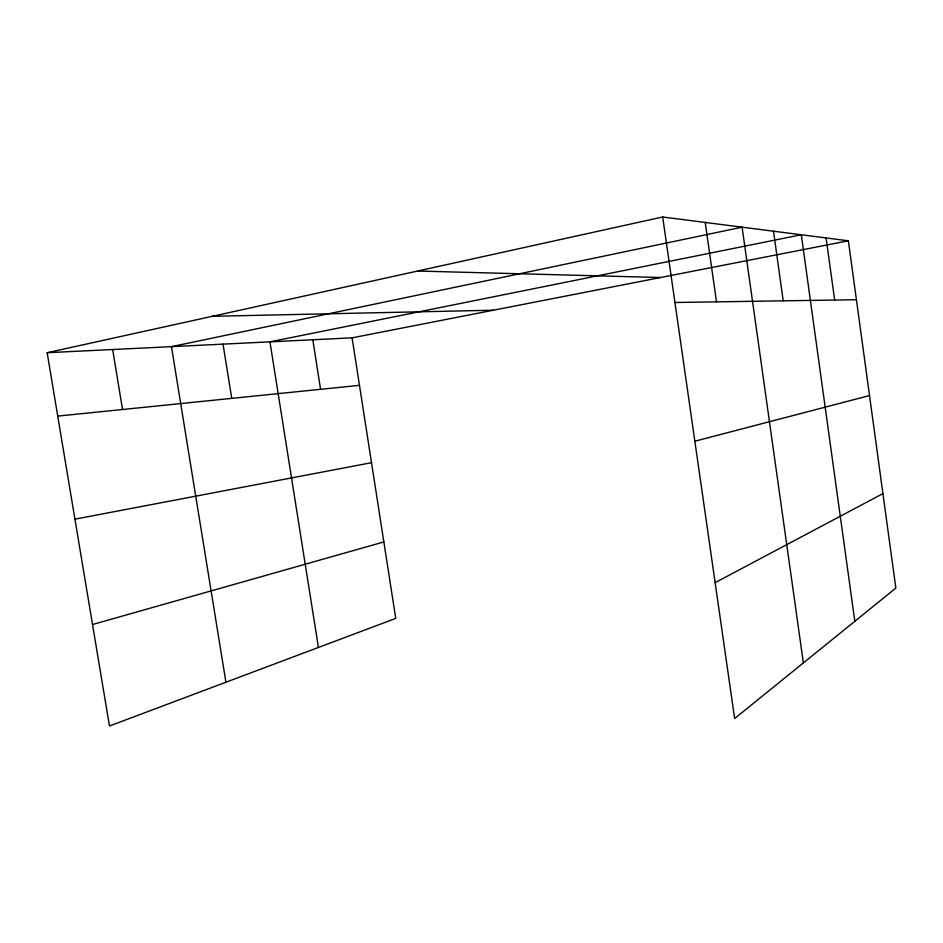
<?xml version="1.0" encoding="UTF-8"?>
<svg xmlns="http://www.w3.org/2000/svg" width="943" height="943" viewBox="0 0 943 943"><rect width="100%" height="100%" fill="white"/><g stroke="black" fill="none" stroke-linecap="round" stroke-linejoin="round"><path stroke-width="1.41" d="M715.136 582.656L882.931 493.613M92.532 624.525L383.836 541.942M694.85 441.218L869.529 395.565M47.15 352.717L352.093 337.842L395.742 618.396L109.471 726.004L47.15 352.717L662.681 216.996L848.358 240.795L895.85 588.09L734.632 718.531L662.681 216.996M352.093 337.842L848.358 240.795M74.945 519.169L371.518 462.695M57.735 416.111L359.483 385.345M212.305 316.306L493.46 310.2M674.94 302.491L856.421 299.721M417.596 271.03L660.524 277.525M112.665 349.523L122.531 409.498M225.931 682.225L171.461 346.659L742.106 227.18L803.365 662.917M223.031 344.136L231.73 398.37M318.428 647.464L269.946 341.849L801.302 234.76L854.818 621.284M312.793 339.763L320.573 389.318M705.223 222.442L716.491 301.854M773.508 231.2L783.209 300.841M826.103 237.942L834.649 300.051"/></g></svg>
